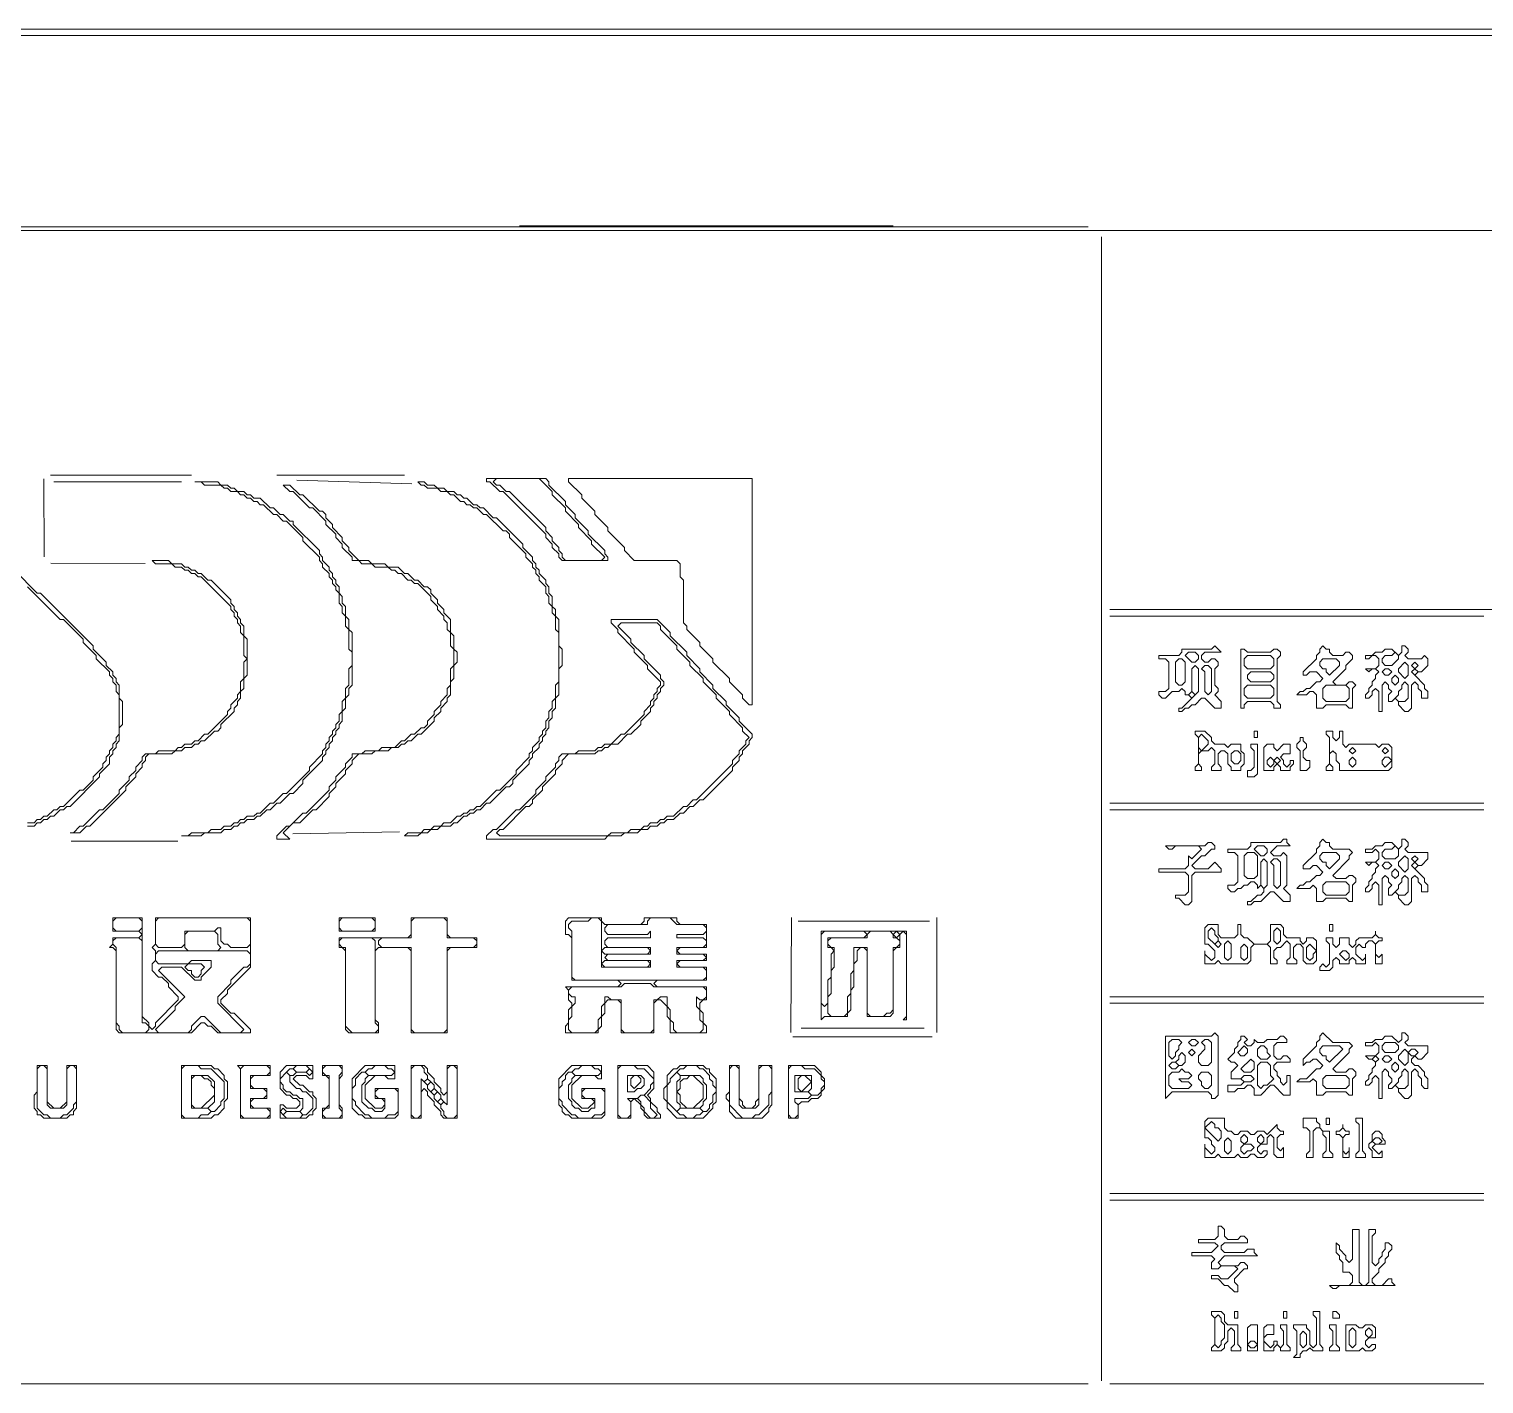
# Model space of a CAD drawing. Extents: x 58 to 1299, y 68 to 1824.
# Drawn here: x 351.5 to 795.1, y 1411 to 1824 of the extents above; entities that cross this region are included whole.
import ezdxf

# ---------------------------------------------------------------- set-up
doc = ezdxf.new("R2010")
doc.units = 0
doc.layers.add('TEXT_FALLBACK_OUTLINE', color=2, linetype='Continuous', lineweight=0)
doc.layers.add('TRACE_STRAIGHT', color=5, linetype='Continuous', lineweight=0)

msp = doc.modelspace()

# ---------------------------------------------------------------- linework, layer by layer
at = {"layer": 'TEXT_FALLBACK_OUTLINE', "color": 2}
for points in [[(402, 1686), (404, 1686), (405, 1685), (410, 1685), (411, 1684), (412, 1684), (413, 1683), (415, 1683), (416, 1682), (417, 1682), (418, 1681), (419, 1681), (420, 1680), (421, 1680), (422, 1679), (423, 1679), (426, 1676), (427, 1676), (429, 1674), (430, 1674), (435, 1669), (435, 1668), (440, 1663), (440, 1662), (441, 1661), (441, 1660), (443, 1658), (443, 1657), (444, 1656), (444, 1655), (445, 1654), (445, 1653), (446, 1652), (446, 1649), (447, 1648), (447, 1646), (448, 1645), (448, 1642), (449, 1641), (449, 1635), (450, 1634), (450, 1630), (449, 1629), (449, 1624), (448, 1623), (448, 1620), (447, 1619), (447, 1616), (446, 1615), (446, 1613), (445, 1612), (445, 1611), (444, 1610), (444, 1609), (443, 1608), (443, 1607), (442, 1606), (442, 1605), (441, 1604), (441, 1603), (437, 1599), (437, 1598), (430, 1591), (429, 1591)], [(448, 1648), (447, 1649), (447, 1651), (446, 1652), (446, 1654), (445, 1655), (445, 1656), (444, 1657), (444, 1658), (443, 1659), (443, 1660), (441, 1662), (441, 1663), (440, 1664), (440, 1665), (432, 1673), (432, 1674), (431, 1674), (429, 1676), (428, 1676), (426, 1678), (425, 1678), (422, 1681), (420, 1681), (419, 1682), (418, 1682), (417, 1683), (415, 1683), (414, 1684), (413, 1684), (412, 1685), (410, 1685), (409, 1686), (402, 1686)], [(470, 1686), (471, 1685), (472, 1685), (473, 1684), (476, 1684), (477, 1683), (479, 1683), (480, 1682), (481, 1682), (483, 1680), (484, 1680), (485, 1679), (486, 1679), (487, 1678), (488, 1678), (490, 1676), (491, 1676), (496, 1671), (497, 1671), (498, 1670), (498, 1669), (503, 1664), (503, 1663), (505, 1661), (505, 1660), (506, 1659), (506, 1658), (507, 1657), (507, 1656), (509, 1654), (509, 1652), (510, 1651), (510, 1649), (511, 1648), (511, 1646), (512, 1645), (512, 1641), (513, 1640), (513, 1625), (512, 1624), (512, 1620), (511, 1619), (511, 1617), (510, 1616), (510, 1614), (509, 1613), (509, 1611), (508, 1610), (508, 1609), (507, 1608), (507, 1607), (505, 1605), (505, 1604), (504, 1603), (504, 1602), (500, 1598), (500, 1597), (495, 1592), (494, 1592), (489, 1587), (488, 1587), (487, 1586), (486, 1586), (485, 1585)], [(509, 1656), (507, 1658), (507, 1659), (506, 1660), (506, 1661), (505, 1662), (505, 1663), (502, 1666), (502, 1667), (494, 1675), (493, 1675), (490, 1678), (489, 1678), (488, 1679), (487, 1679), (485, 1681), (484, 1681), (483, 1682), (482, 1682), (481, 1683), (479, 1683), (478, 1684), (476, 1684), (475, 1685), (473, 1685), (472, 1686), (470, 1686)], [(429, 1685), (431, 1683), (432, 1683), (437, 1678), (438, 1678), (442, 1674), (442, 1673), (445, 1670), (445, 1669), (447, 1667), (447, 1666), (450, 1663), (450, 1662), (452, 1662), (453, 1661), (456, 1661), (457, 1660), (461, 1660), (462, 1659), (463, 1659), (464, 1658), (465, 1658), (467, 1656), (468, 1656), (469, 1655), (470, 1655), (474, 1651), (474, 1650), (476, 1648), (476, 1647), (478, 1645), (478, 1644), (479, 1643), (479, 1641), (480, 1640), (480, 1636), (481, 1635), (481, 1630), (480, 1629), (480, 1624), (479, 1623), (479, 1621), (477, 1619), (477, 1618), (475, 1616), (475, 1615), (473, 1613), (473, 1612), (472, 1611), (471, 1611), (469, 1609), (468, 1609), (466, 1607), (465, 1607), (463, 1605), (459, 1605), (458, 1604), (454, 1604), (453, 1603), (450, 1603), (450, 1602), (448, 1600), (448, 1599), (445, 1596)], [(466, 1658), (464, 1660), (461, 1660), (460, 1661), (456, 1661), (455, 1662), (452, 1662), (449, 1665), (449, 1666), (447, 1668), (447, 1669), (444, 1672), (444, 1673), (442, 1675), (442, 1676), (441, 1677), (440, 1677), (435, 1682), (434, 1682), (431, 1685), (429, 1685)], [(356, 1583), (357, 1583), (358, 1584), (359, 1584), (361, 1586), (362, 1586), (363, 1587), (364, 1587), (373, 1596), (373, 1597), (376, 1600), (376, 1602), (377, 1603), (377, 1604), (378, 1605), (378, 1606), (379, 1607), (379, 1611), (380, 1612), (380, 1619), (379, 1620), (379, 1624), (378, 1625), (378, 1626), (377, 1627), (377, 1628), (375, 1630), (375, 1631), (371, 1635), (371, 1636), (355, 1652), (354, 1652), (347, 1659)], [(389, 1662), (390, 1661), (395, 1661), (396, 1660), (398, 1660), (399, 1659), (400, 1659), (401, 1658), (402, 1658), (403, 1657), (404, 1657), (413, 1648), (413, 1647), (414, 1646), (414, 1645), (415, 1644), (415, 1643), (416, 1642), (416, 1640), (417, 1639), (417, 1633), (418, 1632), (417, 1631), (417, 1626), (416, 1625), (416, 1622), (415, 1621), (415, 1620), (413, 1618), (413, 1617), (412, 1616), (412, 1615), (406, 1609), (405, 1609), (403, 1607), (402, 1607), (401, 1606), (399, 1606), (398, 1605), (397, 1605), (396, 1604), (391, 1604), (390, 1603), (387, 1603), (386, 1602), (386, 1601), (384, 1599), (384, 1598), (382, 1596), (382, 1595), (379, 1592), (379, 1591), (374, 1586), (373, 1586), (368, 1581), (367, 1581), (365, 1579), (364, 1579), (367, 1579), (369, 1581), (370, 1581), (381, 1592), (381, 1593), (384, 1596)], [(384, 1596), (384, 1597), (386, 1599), (386, 1600), (387, 1601), (387, 1602), (388, 1603), (395, 1603), (396, 1604), (398, 1604), (399, 1605), (401, 1605), (402, 1606), (403, 1606), (404, 1607), (405, 1607), (408, 1610), (409, 1610), (410, 1611), (410, 1612), (414, 1616), (414, 1617), (415, 1618), (415, 1619), (416, 1620), (416, 1622), (417, 1623), (417, 1626), (418, 1627), (418, 1638), (417, 1639), (417, 1642), (416, 1643), (416, 1644), (415, 1645), (415, 1646), (414, 1647), (414, 1648), (413, 1649), (413, 1650), (407, 1656), (406, 1656), (404, 1658), (403, 1658), (402, 1659), (401, 1659), (400, 1660), (399, 1660), (398, 1661), (395, 1661), (394, 1662), (389, 1662)], [(445, 1596), (445, 1595), (443, 1593), (443, 1592), (436, 1585), (435, 1585), (431, 1581), (430, 1581), (427, 1578), (427, 1577), (431, 1577), (429, 1579), (432, 1582), (434, 1582), (438, 1586), (439, 1586), (443, 1590), (443, 1591), (445, 1593), (445, 1594), (448, 1597), (448, 1598), (450, 1600), (450, 1601), (452, 1603), (456, 1603), (457, 1604), (461, 1604), (462, 1605), (464, 1605), (465, 1606), (466, 1606), (467, 1607), (468, 1607), (470, 1609), (471, 1609), (475, 1613), (475, 1614), (477, 1616), (477, 1617), (479, 1619), (479, 1620), (480, 1621), (480, 1625), (481, 1626), (481, 1630), (482, 1631), (482, 1634), (481, 1635), (481, 1639), (480, 1640), (480, 1644), (478, 1646), (478, 1647), (476, 1649), (476, 1650), (474, 1652), (474, 1653), (473, 1654), (472, 1654), (470, 1656), (469, 1656), (467, 1658), (466, 1658)], [(485, 1585), (484, 1585), (483, 1584), (482, 1584), (480, 1582), (478, 1582), (477, 1581), (475, 1581), (474, 1580), (472, 1580), (471, 1579), (467, 1579), (466, 1578), (470, 1578), (471, 1579), (473, 1579), (474, 1580), (476, 1580), (477, 1581), (480, 1581), (481, 1582), (482, 1582), (484, 1584), (485, 1584), (486, 1585), (487, 1585), (488, 1586), (489, 1586), (491, 1588), (492, 1588), (497, 1593), (498, 1593), (499, 1594), (499, 1595), (504, 1600), (504, 1601), (505, 1602), (505, 1603), (507, 1605), (507, 1606), (508, 1607), (508, 1608), (509, 1609), (509, 1610), (510, 1611), (510, 1613), (511, 1614), (511, 1616), (512, 1617), (512, 1620), (513, 1621), (513, 1629), (514, 1630), (514, 1635), (513, 1636), (513, 1644), (512, 1645), (512, 1647), (511, 1648), (511, 1651), (510, 1652), (510, 1654), (509, 1655), (509, 1656)], [(351, 1654), (361, 1644), (362, 1644), (368, 1638), (368, 1637), (372, 1633), (372, 1632), (376, 1628), (376, 1627), (377, 1626), (377, 1625), (378, 1624), (378, 1622), (379, 1621), (379, 1609), (378, 1608), (378, 1607), (377, 1606), (377, 1605), (376, 1604), (376, 1603), (375, 1602), (375, 1601), (374, 1600), (374, 1599), (371, 1596), (371, 1595), (368, 1592), (367, 1592), (362, 1587), (361, 1587), (360, 1586), (359, 1586), (357, 1584), (356, 1584), (355, 1583), (354, 1583), (353, 1582), (351, 1582)], [(429, 1591), (426, 1588), (425, 1588), (422, 1585), (421, 1585), (420, 1584), (418, 1584), (417, 1583), (416, 1583), (415, 1582), (414, 1582), (413, 1581), (411, 1581), (410, 1580), (407, 1580), (406, 1579), (401, 1579), (400, 1578), (398, 1578), (404, 1578), (405, 1579), (410, 1579), (411, 1580), (413, 1580), (414, 1581), (415, 1581), (416, 1582), (417, 1582), (418, 1583), (420, 1583), (421, 1584), (422, 1584), (424, 1586), (425, 1586), (427, 1588), (428, 1588), (431, 1591), (432, 1591), (435, 1594), (435, 1595), (441, 1601), (441, 1602), (442, 1603), (442, 1604), (443, 1605), (443, 1606), (444, 1607), (444, 1608), (445, 1609), (445, 1610), (446, 1611), (446, 1612), (447, 1613), (447, 1616), (448, 1617), (448, 1620), (449, 1621), (449, 1623), (450, 1624), (450, 1640), (449, 1641), (449, 1644), (448, 1645), (448, 1648)], [(529, 1644), (529, 1643), (531, 1641), (531, 1640), (536, 1635), (536, 1634), (540, 1630), (540, 1629), (544, 1625), (544, 1624), (543, 1623), (543, 1622), (542, 1621), (542, 1620), (541, 1619), (541, 1618), (539, 1616), (539, 1615), (533, 1609), (532, 1609), (529, 1606), (527, 1606), (526, 1605), (525, 1605), (524, 1604), (519, 1604), (518, 1603), (514, 1603), (513, 1602), (513, 1601), (512, 1600), (512, 1599), (509, 1596), (509, 1595), (506, 1592), (506, 1591), (501, 1586), (500, 1586), (494, 1580), (493, 1580), (491, 1578), (491, 1577), (527, 1577), (528, 1578), (532, 1578), (533, 1579), (537, 1579), (538, 1580), (540, 1580), (541, 1581), (543, 1581), (544, 1582), (545, 1582), (546, 1583), (548, 1583), (550, 1585), (551, 1585), (553, 1587), (554, 1587), (556, 1589), (557, 1589), (566, 1598), (566, 1599), (568, 1601)], [(531, 1642), (532, 1643), (543, 1643), (544, 1642), (544, 1641), (549, 1636), (549, 1635), (553, 1631), (553, 1630), (557, 1626), (557, 1625), (561, 1621), (561, 1620), (565, 1616), (565, 1615), (569, 1611), (569, 1610), (571, 1608), (570, 1607), (570, 1606), (568, 1604), (568, 1603), (566, 1601), (566, 1600), (555, 1589), (554, 1589), (552, 1587), (551, 1587), (548, 1584), (546, 1584), (545, 1583), (544, 1583), (543, 1582), (541, 1582), (540, 1581), (539, 1581), (538, 1580), (535, 1580), (534, 1579), (529, 1579), (528, 1578), (495, 1578), (494, 1579), (495, 1580), (496, 1580), (503, 1587), (504, 1587), (505, 1588), (505, 1589), (508, 1592), (508, 1593), (512, 1597), (512, 1598), (514, 1600), (514, 1601), (516, 1603), (524, 1603), (525, 1604), (526, 1604), (527, 1605), (528, 1605), (529, 1606), (531, 1606), (534, 1609)], [(568, 1601), (568, 1602), (569, 1603), (569, 1604), (571, 1606), (571, 1607), (572, 1608), (572, 1609), (568, 1613), (568, 1614), (564, 1618), (564, 1619), (560, 1623), (560, 1624), (556, 1628), (556, 1629), (552, 1633), (552, 1634), (547, 1639), (547, 1640), (543, 1644), (529, 1644)], [(534, 1609), (535, 1609), (538, 1612), (538, 1613), (541, 1616), (541, 1617), (542, 1618), (542, 1619), (543, 1620), (543, 1621), (544, 1622), (544, 1623), (545, 1624), (545, 1625), (544, 1626), (544, 1627), (539, 1632), (539, 1633), (535, 1637), (535, 1638), (531, 1642)], [(770, 1636), (770, 1634), (769, 1633), (767, 1635), (765, 1635), (764, 1634), (762, 1634), (761, 1633), (759, 1633), (759, 1632), (760, 1632), (761, 1633), (762, 1633), (763, 1632), (763, 1630), (762, 1629), (759, 1629), (760, 1628), (761, 1629), (762, 1629), (763, 1628), (762, 1627), (762, 1626), (761, 1625), (761, 1624), (760, 1623), (760, 1622), (759, 1621), (759, 1620), (760, 1620), (761, 1621), (761, 1622), (762, 1623), (763, 1622), (763, 1616), (764, 1616), (764, 1624), (765, 1625), (766, 1624), (766, 1623), (767, 1622), (766, 1621), (766, 1619), (767, 1619), (768, 1620), (769, 1619), (769, 1618), (771, 1616), (772, 1616), (773, 1617), (773, 1624), (774, 1625), (775, 1624), (775, 1623), (776, 1622), (776, 1620), (778, 1620), (778, 1622), (777, 1623), (777, 1624), (774, 1627), (775, 1628), (776, 1628), (778, 1630)], [(778, 1630), (778, 1632), (777, 1633), (776, 1632), (772, 1632), (771, 1633), (772, 1634), (772, 1635), (771, 1636), (770, 1636)], [(351, 1581), (353, 1581), (354, 1582), (355, 1582), (356, 1583)], [(770, 1577), (770, 1575), (769, 1574), (767, 1576), (765, 1576), (764, 1575), (762, 1575), (761, 1574), (759, 1574), (759, 1573), (761, 1573), (762, 1574), (763, 1573), (763, 1571), (762, 1570), (759, 1570), (760, 1569), (761, 1570), (762, 1570), (763, 1569), (762, 1568), (762, 1567), (761, 1566), (761, 1565), (760, 1564), (760, 1563), (759, 1562), (759, 1561), (760, 1561), (761, 1562), (761, 1563), (762, 1564), (763, 1563), (763, 1557), (764, 1557), (764, 1565), (765, 1566), (766, 1565), (766, 1564), (767, 1563), (766, 1562), (766, 1560), (767, 1560), (768, 1561), (769, 1560), (769, 1559), (771, 1557), (772, 1557), (773, 1558), (773, 1565), (774, 1566), (775, 1565), (775, 1564), (776, 1563), (776, 1561), (778, 1561), (778, 1563), (777, 1564), (777, 1565), (774, 1568), (775, 1569), (776, 1569), (778, 1571), (778, 1573)], [(778, 1573), (772, 1573), (771, 1574), (772, 1575), (772, 1576), (771, 1577), (770, 1577)], [(516, 1553), (515, 1552), (515, 1548), (516, 1548), (517, 1547), (517, 1534), (531, 1534), (532, 1533), (531, 1532), (515, 1532), (516, 1531), (516, 1528), (517, 1527), (517, 1526), (516, 1525), (516, 1521), (515, 1520), (515, 1518), (525, 1518), (525, 1519), (526, 1520), (526, 1523), (527, 1524), (527, 1527), (528, 1528), (531, 1528), (532, 1527), (532, 1518), (542, 1518), (542, 1527), (543, 1528), (544, 1528), (546, 1526), (546, 1523), (547, 1522), (547, 1518), (558, 1518), (558, 1520), (557, 1521), (557, 1524), (556, 1525), (556, 1527), (557, 1528), (558, 1528), (558, 1532), (543, 1532), (542, 1533), (543, 1534), (558, 1534), (558, 1538), (550, 1538), (549, 1539), (550, 1540), (558, 1540), (558, 1542), (550, 1542), (549, 1543), (550, 1544), (558, 1544), (558, 1551), (550, 1551), (549, 1552), (549, 1553), (539, 1553)], [(539, 1553), (539, 1552), (538, 1551), (527, 1551), (526, 1552), (526, 1553), (516, 1553)], [(711, 1551), (710, 1550), (710, 1545), (711, 1545), (713, 1543), (713, 1541), (712, 1540), (710, 1542), (710, 1543), (710, 1539), (713, 1539), (714, 1540), (715, 1539), (723, 1539), (724, 1540), (724, 1544), (725, 1545), (729, 1545), (730, 1544), (730, 1539), (732, 1539), (732, 1540), (731, 1541), (731, 1543), (732, 1544), (733, 1544), (735, 1546), (736, 1545), (736, 1541), (735, 1540), (735, 1539), (738, 1539), (738, 1540), (737, 1541), (737, 1544), (738, 1545), (739, 1545), (740, 1544), (740, 1540), (741, 1539), (743, 1539), (744, 1540), (744, 1546), (743, 1547), (741, 1547), (741, 1546), (740, 1545), (739, 1546), (739, 1547), (735, 1547), (734, 1548), (734, 1550), (733, 1551), (730, 1551), (730, 1546), (729, 1545), (725, 1545), (723, 1547), (722, 1547), (721, 1548), (721, 1551), (720, 1551), (720, 1548), (719, 1547)], [(719, 1547), (715, 1547), (714, 1548), (714, 1551), (711, 1551)], [(770, 1518), (770, 1516), (769, 1515), (767, 1517), (765, 1517), (764, 1516), (762, 1516), (761, 1515), (759, 1515), (759, 1514), (761, 1514), (762, 1515), (763, 1514), (763, 1512), (762, 1511), (759, 1511), (760, 1510), (761, 1510), (762, 1509), (762, 1508), (761, 1507), (761, 1506), (760, 1505), (760, 1504), (759, 1503), (759, 1502), (760, 1502), (761, 1503), (761, 1504), (762, 1505), (763, 1504), (763, 1498), (764, 1498), (764, 1506), (765, 1507), (766, 1506), (766, 1505), (767, 1504), (767, 1503), (766, 1502), (766, 1501), (767, 1501), (768, 1502), (769, 1501), (769, 1500), (771, 1498), (772, 1498), (773, 1499), (773, 1506), (774, 1507), (775, 1506), (775, 1505), (776, 1504), (776, 1502), (777, 1501), (778, 1501), (778, 1504), (777, 1505), (777, 1506), (775, 1508), (774, 1508), (773, 1509), (773, 1510), (774, 1511)], [(774, 1511), (775, 1510), (776, 1510), (778, 1512), (778, 1514), (772, 1514), (771, 1515), (772, 1516), (772, 1517), (771, 1518), (770, 1518)]]:
    msp.add_lwpolyline(points, dxfattribs=at)
for points in [[(491, 1687), (491, 1686), (492, 1686), (495, 1683), (496, 1683), (509, 1670), (509, 1669), (511, 1667), (511, 1666), (513, 1664), (513, 1663), (514, 1662), (528, 1662), (528, 1663), (527, 1664), (527, 1665), (522, 1670), (522, 1671), (518, 1675), (518, 1676), (515, 1679), (515, 1680), (510, 1685), (510, 1686), (509, 1687)], [(493, 1686), (494, 1687), (507, 1687), (511, 1683), (511, 1682), (515, 1678), (515, 1677), (519, 1673), (519, 1672), (523, 1668), (523, 1667), (527, 1663), (526, 1662), (515, 1662), (514, 1663), (514, 1664), (513, 1665), (513, 1666), (511, 1668), (511, 1669), (509, 1671), (509, 1672), (498, 1683), (497, 1683), (495, 1685), (494, 1685)], [(516, 1687), (516, 1686), (520, 1682), (520, 1681), (524, 1677), (524, 1676), (528, 1672), (528, 1671), (533, 1666), (533, 1665), (536, 1662), (549, 1662), (550, 1661), (550, 1657), (551, 1656), (551, 1643), (552, 1642), (552, 1641), (556, 1637), (556, 1636), (560, 1632), (560, 1631), (565, 1626), (565, 1625), (569, 1621), (569, 1620), (571, 1618), (572, 1618), (572, 1687)], [(713, 1636), (712, 1635), (703, 1635), (703, 1634), (702, 1633), (696, 1633), (696, 1632), (698, 1632), (699, 1631), (699, 1623), (698, 1622), (696, 1622), (696, 1621), (697, 1620), (698, 1620), (700, 1622), (702, 1622), (703, 1623), (704, 1622), (704, 1621), (705, 1621), (706, 1620), (703, 1617), (702, 1617), (702, 1616), (703, 1616), (704, 1617), (705, 1617), (706, 1618), (707, 1618), (709, 1620), (710, 1620), (713, 1617), (715, 1617), (715, 1619), (713, 1621), (714, 1622), (714, 1623), (713, 1624), (713, 1629), (714, 1630), (714, 1631), (713, 1632), (712, 1632), (711, 1631), (710, 1631), (709, 1632), (709, 1633), (710, 1634), (715, 1634)], [(704, 1633), (705, 1634), (707, 1634), (708, 1633), (708, 1632), (707, 1631), (706, 1631)], [(721, 1635), (721, 1617), (722, 1617), (722, 1618), (723, 1619), (730, 1619), (731, 1618), (731, 1617), (733, 1617), (733, 1618), (732, 1619), (732, 1632), (733, 1633), (733, 1634), (732, 1635), (731, 1635), (730, 1634), (723, 1634), (722, 1635)], [(722, 1632), (723, 1633), (730, 1633), (731, 1632), (731, 1630), (730, 1629), (723, 1629), (722, 1630)], [(746, 1636), (745, 1635), (745, 1634), (744, 1633), (744, 1632), (740, 1628), (740, 1627), (741, 1627), (742, 1628), (744, 1628), (746, 1626), (745, 1625), (744, 1625), (742, 1623), (741, 1623), (740, 1622), (739, 1622), (738, 1621), (741, 1621), (742, 1622), (743, 1622), (744, 1621), (744, 1617), (746, 1617), (747, 1618), (753, 1618), (754, 1617), (755, 1617), (755, 1623), (756, 1624), (755, 1625), (754, 1625), (753, 1624), (750, 1624), (749, 1625), (753, 1629), (753, 1630), (755, 1632), (755, 1633), (754, 1634), (753, 1634), (752, 1633), (749, 1633), (748, 1634), (748, 1635), (747, 1635)], [(767, 1633), (768, 1634), (769, 1633), (769, 1632), (767, 1630), (765, 1630), (764, 1631), (764, 1632), (765, 1633)], [(701, 1631), (702, 1632), (703, 1632), (704, 1631), (704, 1625), (703, 1624), (702, 1624), (701, 1625)], [(706, 1629), (707, 1630), (708, 1629), (708, 1622), (707, 1621), (706, 1622)], [(709, 1629), (710, 1630), (711, 1630), (712, 1629), (712, 1622), (711, 1621), (710, 1622), (710, 1628)], [(723, 1627), (724, 1628), (730, 1628), (731, 1627), (731, 1626), (730, 1625), (724, 1625), (723, 1626)], [(745, 1631), (746, 1632), (750, 1632), (751, 1631), (751, 1630), (748, 1627), (747, 1628), (747, 1629), (746, 1629), (745, 1630)], [(764, 1628), (765, 1629), (766, 1629), (767, 1628), (766, 1627), (765, 1627)], [(771, 1631), (772, 1630), (772, 1627), (771, 1626), (769, 1628), (769, 1629)], [(773, 1630), (774, 1631), (775, 1630), (774, 1629)], [(773, 1628), (774, 1629), (775, 1628), (774, 1627)], [(722, 1623), (723, 1624), (730, 1624), (731, 1623), (731, 1621), (730, 1620), (723, 1620), (722, 1621)], [(746, 1623), (747, 1624), (753, 1624), (754, 1623), (754, 1620), (753, 1619), (747, 1619), (746, 1620)], [(767, 1626), (768, 1627), (769, 1626), (769, 1625), (768, 1624), (767, 1625)], [(770, 1624), (771, 1625), (772, 1624), (772, 1620), (771, 1619), (769, 1619), (768, 1620), (769, 1621), (769, 1622), (770, 1623)], [(705, 1621), (706, 1622), (707, 1621), (706, 1620)], [(707, 1610), (707, 1609), (708, 1608), (708, 1600), (707, 1599), (707, 1598), (709, 1598), (709, 1599), (708, 1600), (708, 1603), (709, 1604), (711, 1604), (712, 1605), (713, 1604), (713, 1600), (712, 1599), (712, 1598), (715, 1598), (715, 1599), (714, 1600), (714, 1603), (715, 1604), (716, 1604), (717, 1603), (717, 1600), (718, 1599), (718, 1598), (721, 1598), (721, 1599), (722, 1600), (722, 1603), (721, 1604), (721, 1606), (718, 1606), (717, 1605), (716, 1606), (713, 1606), (712, 1607), (712, 1608), (710, 1610)], [(708, 1608), (709, 1609), (711, 1607), (711, 1606), (709, 1604), (708, 1605)], [(724, 1606), (724, 1605), (725, 1604), (725, 1599), (724, 1598), (723, 1598), (723, 1596), (725, 1596), (726, 1597), (726, 1606)], [(725, 1610), (725, 1608), (726, 1608), (726, 1610)], [(729, 1606), (728, 1605), (728, 1598), (731, 1598), (731, 1599), (732, 1600), (733, 1599), (733, 1598), (736, 1598), (736, 1599), (737, 1600), (737, 1601), (736, 1601), (736, 1600), (735, 1599), (734, 1600), (734, 1601), (733, 1602), (734, 1603), (736, 1603), (736, 1606), (734, 1606), (732, 1604), (731, 1605), (731, 1606)], [(739, 1608), (739, 1607), (738, 1606), (738, 1605), (739, 1604), (739, 1598), (741, 1598), (742, 1599), (742, 1601), (741, 1601), (740, 1602), (740, 1604), (741, 1605), (741, 1606), (740, 1607), (740, 1608)], [(747, 1610), (747, 1609), (748, 1608), (748, 1600), (747, 1599), (747, 1598), (749, 1598), (749, 1599), (748, 1600), (748, 1603), (749, 1604), (750, 1603), (750, 1601), (751, 1600), (751, 1598), (766, 1598), (767, 1599), (767, 1605), (766, 1606), (764, 1606), (763, 1605), (762, 1606), (754, 1606), (753, 1605), (752, 1606), (752, 1610), (751, 1610), (751, 1608), (750, 1607), (749, 1608), (749, 1610)], [(718, 1603), (719, 1604), (720, 1604), (721, 1603), (721, 1601), (720, 1600), (719, 1600), (718, 1601)], [(729, 1601), (730, 1602), (731, 1601), (731, 1600), (730, 1599), (729, 1600)], [(731, 1601), (732, 1602), (733, 1601), (732, 1600)], [(754, 1604), (755, 1605), (756, 1604), (755, 1603)], [(754, 1601), (755, 1602), (756, 1601), (756, 1600), (755, 1599), (754, 1600)], [(764, 1604), (765, 1605), (766, 1604), (765, 1603)], [(764, 1601), (765, 1602), (766, 1602), (767, 1601), (765, 1599), (764, 1600)], [(711, 1576), (710, 1575), (698, 1575), (699, 1574), (700, 1574), (701, 1575), (708, 1575), (709, 1574), (706, 1571), (705, 1572), (705, 1569), (704, 1568), (696, 1568), (696, 1567), (704, 1567), (705, 1566), (705, 1561), (704, 1560), (701, 1560), (701, 1559), (702, 1559), (704, 1557), (705, 1557), (706, 1558), (706, 1566), (707, 1567), (715, 1567), (715, 1568), (713, 1570), (711, 1568), (707, 1568), (706, 1569), (709, 1572), (710, 1572), (712, 1574), (713, 1574), (713, 1575), (712, 1576)], [(734, 1577), (733, 1576), (724, 1576), (724, 1575), (723, 1574), (717, 1574), (717, 1573), (719, 1573), (720, 1572), (720, 1564), (719, 1563), (717, 1563), (717, 1562), (718, 1561), (719, 1561), (720, 1562), (721, 1562), (722, 1563), (723, 1563), (724, 1564), (725, 1564), (726, 1563), (726, 1562), (727, 1563), (728, 1562), (728, 1561), (727, 1560), (726, 1560), (724, 1558), (723, 1558), (723, 1557), (724, 1557), (725, 1558), (727, 1558), (730, 1561), (731, 1561), (734, 1558), (736, 1558), (736, 1560), (734, 1562), (735, 1563), (735, 1572), (734, 1573), (733, 1572), (731, 1572), (730, 1573), (732, 1575), (736, 1575), (735, 1576), (735, 1577)], [(725, 1574), (726, 1575), (728, 1575), (729, 1574), (729, 1573), (728, 1572), (727, 1572)], [(746, 1577), (745, 1576), (745, 1575), (744, 1574), (744, 1573), (740, 1569), (740, 1568), (742, 1568), (743, 1569), (744, 1569), (746, 1567), (745, 1566), (744, 1566), (742, 1564), (741, 1564), (740, 1563), (739, 1563), (738, 1562), (742, 1562), (743, 1563), (744, 1562), (744, 1558), (746, 1558), (747, 1559), (753, 1559), (754, 1558), (755, 1558), (755, 1563), (756, 1564), (756, 1565), (755, 1566), (754, 1566), (753, 1565), (750, 1565), (749, 1566), (754, 1571), (754, 1572), (755, 1573), (754, 1574), (749, 1574), (748, 1575), (748, 1576), (747, 1576)], [(767, 1574), (768, 1575), (769, 1574), (769, 1572), (768, 1571), (765, 1571), (764, 1572), (764, 1573), (765, 1574)], [(722, 1572), (723, 1573), (725, 1573), (726, 1572), (726, 1566), (725, 1565), (723, 1565), (722, 1566)], [(727, 1570), (728, 1571), (729, 1570), (729, 1563), (728, 1562), (727, 1563)], [(730, 1570), (731, 1571), (732, 1571), (733, 1570), (733, 1563), (732, 1562), (731, 1563), (731, 1569)], [(745, 1572), (746, 1573), (750, 1573), (751, 1572), (751, 1571), (748, 1568), (747, 1569), (747, 1570), (746, 1570), (745, 1571)], [(771, 1572), (772, 1571), (772, 1568), (771, 1567), (769, 1569), (769, 1570)], [(773, 1571), (774, 1572), (775, 1571), (774, 1570)], [(764, 1569), (765, 1570), (766, 1570), (767, 1569), (766, 1568), (765, 1568)], [(767, 1567), (768, 1568), (769, 1567), (769, 1566), (768, 1565), (767, 1566)], [(770, 1565), (771, 1566), (772, 1565), (772, 1561), (771, 1560), (769, 1560), (768, 1561), (769, 1562), (769, 1563), (770, 1564)], [(773, 1569), (774, 1570), (775, 1569), (774, 1568)], [(746, 1563), (747, 1564), (753, 1564), (754, 1563), (754, 1561), (753, 1560), (747, 1560), (746, 1561)], [(377, 1553), (377, 1549), (385, 1549), (386, 1548), (385, 1547), (377, 1547), (377, 1545), (376, 1544), (377, 1544), (378, 1543), (378, 1519), (379, 1518), (401, 1518), (404, 1521), (405, 1521), (406, 1520), (407, 1520), (409, 1518), (419, 1518), (419, 1519), (414, 1524), (413, 1524), (410, 1527), (410, 1528), (412, 1530), (412, 1531), (419, 1538), (419, 1553), (390, 1553), (390, 1545), (389, 1544), (390, 1543), (390, 1540), (389, 1539), (389, 1537), (391, 1535), (392, 1535), (394, 1533), (394, 1532), (397, 1529), (397, 1528), (390, 1521), (390, 1520), (389, 1519), (388, 1520), (388, 1521), (386, 1523), (386, 1553)], [(377, 1552), (378, 1553), (385, 1553), (386, 1552), (386, 1550), (385, 1549), (378, 1549), (377, 1550)], [(390, 1552), (391, 1553), (418, 1553), (419, 1552), (419, 1545), (418, 1544), (413, 1544), (412, 1545), (411, 1545), (410, 1546), (410, 1550), (409, 1550), (408, 1549), (399, 1549), (399, 1545), (398, 1544), (391, 1544), (390, 1545)], [(468, 1553), (468, 1548), (467, 1547), (446, 1547), (446, 1544), (447, 1544), (448, 1543), (448, 1519), (449, 1518), (458, 1518), (458, 1521), (457, 1522), (457, 1543), (458, 1544), (467, 1544), (468, 1543), (468, 1518), (479, 1518), (479, 1543), (480, 1544), (488, 1544), (488, 1547), (480, 1547), (479, 1548), (479, 1553)], [(446, 1553), (446, 1549), (457, 1549), (457, 1553)], [(446, 1552), (447, 1553), (456, 1553), (457, 1552), (457, 1550), (456, 1549), (447, 1549), (446, 1550)], [(468, 1552), (469, 1553), (478, 1553), (479, 1552), (479, 1547), (487, 1547), (488, 1546), (488, 1545), (487, 1544), (479, 1544), (479, 1519), (478, 1518), (469, 1518), (468, 1519), (468, 1544), (459, 1544), (458, 1545), (458, 1546), (459, 1547), (468, 1547)], [(522, 1552), (523, 1553), (525, 1553), (526, 1552), (526, 1538), (541, 1538), (541, 1540), (528, 1540), (527, 1541), (528, 1542), (541, 1542), (541, 1544), (528, 1544), (527, 1545), (527, 1546), (528, 1547), (541, 1547), (541, 1549), (540, 1548), (528, 1548), (527, 1549), (527, 1550), (528, 1551), (540, 1551), (540, 1552), (541, 1553), (547, 1553), (549, 1551), (557, 1551), (558, 1550), (558, 1549), (557, 1548), (549, 1548), (549, 1547), (557, 1547), (558, 1546), (558, 1545), (557, 1544), (549, 1544), (549, 1542), (557, 1542), (558, 1541), (557, 1540), (549, 1540), (549, 1538), (557, 1538), (558, 1537), (558, 1535), (557, 1534), (518, 1534), (517, 1535), (517, 1549), (516, 1550), (516, 1551), (517, 1552)], [(399, 1548), (400, 1549), (408, 1549), (409, 1548), (409, 1545), (410, 1544), (409, 1543), (400, 1543), (399, 1544)], [(593, 1549), (593, 1522), (594, 1523), (601, 1523), (601, 1524), (602, 1525), (602, 1531), (603, 1532), (603, 1539), (604, 1540), (604, 1543), (605, 1544), (606, 1544), (607, 1543), (607, 1523), (614, 1523), (615, 1524), (615, 1543), (616, 1544), (617, 1544), (617, 1548), (618, 1549), (619, 1548), (619, 1523), (618, 1522), (619, 1522), (619, 1549)], [(593, 1548), (594, 1549), (606, 1549), (607, 1548), (606, 1547), (595, 1547), (595, 1544), (596, 1544), (597, 1543), (596, 1542), (596, 1535), (595, 1534), (595, 1527), (594, 1526), (593, 1527)], [(607, 1548), (608, 1549), (614, 1549), (615, 1548), (615, 1547), (616, 1547), (617, 1546), (617, 1545), (616, 1544), (615, 1544), (615, 1525), (614, 1524), (613, 1524), (612, 1523), (608, 1523), (607, 1524), (607, 1544), (603, 1544), (603, 1537), (602, 1536), (602, 1530), (601, 1529), (601, 1524), (600, 1523), (596, 1523), (595, 1524), (595, 1529), (596, 1530), (596, 1537), (597, 1538), (597, 1544), (596, 1544), (595, 1545), (595, 1546), (596, 1547), (607, 1547)], [(615, 1548), (616, 1549), (617, 1548), (616, 1547)], [(711, 1549), (712, 1550), (713, 1549), (713, 1548), (714, 1547), (714, 1546), (713, 1545), (711, 1547)], [(731, 1549), (732, 1550), (733, 1549), (733, 1546), (732, 1545), (731, 1546)], [(762, 1549), (762, 1548), (761, 1547), (757, 1547), (756, 1546), (756, 1545), (755, 1544), (754, 1545), (754, 1547), (751, 1547), (751, 1545), (750, 1544), (749, 1545), (749, 1547), (747, 1547), (747, 1546), (748, 1545), (748, 1539), (747, 1538), (746, 1539), (745, 1538), (745, 1537), (748, 1537), (749, 1538), (749, 1540), (750, 1541), (751, 1540), (751, 1539), (754, 1539), (754, 1540), (755, 1541), (756, 1540), (756, 1539), (759, 1539), (759, 1542), (759, 1541), (758, 1540), (756, 1542), (756, 1544), (757, 1545), (758, 1544), (759, 1544), (759, 1545), (760, 1546), (761, 1546), (762, 1545), (762, 1539), (764, 1539), (764, 1542), (763, 1541), (762, 1542), (762, 1545), (763, 1546), (764, 1546), (764, 1547), (763, 1547), (762, 1548)], [(748, 1551), (748, 1549), (749, 1549), (749, 1551)], [(377, 1546), (378, 1547), (385, 1547), (386, 1546), (386, 1521), (387, 1521), (388, 1520), (388, 1519), (387, 1518), (380, 1518), (379, 1519), (379, 1520), (378, 1521), (378, 1544), (377, 1545)], [(446, 1546), (447, 1547), (456, 1547), (457, 1546), (457, 1521), (458, 1520), (458, 1519), (457, 1518), (450, 1518), (448, 1520), (448, 1544), (447, 1544), (446, 1545)], [(526, 1543), (527, 1544), (540, 1544), (541, 1543), (540, 1542), (527, 1542)], [(713, 1545), (714, 1546), (715, 1545), (714, 1544)], [(716, 1545), (717, 1546), (718, 1545), (718, 1541), (717, 1540), (716, 1541)], [(721, 1544), (722, 1545), (723, 1544), (723, 1541), (722, 1540), (721, 1541)], [(741, 1544), (742, 1545), (744, 1543), (743, 1542), (743, 1541), (742, 1540), (741, 1541)], [(390, 1542), (391, 1543), (418, 1543), (419, 1542), (419, 1539), (418, 1538), (417, 1538), (413, 1534), (413, 1533), (409, 1529), (409, 1527), (417, 1519), (416, 1518), (410, 1518), (405, 1523), (404, 1523), (401, 1520), (401, 1519), (400, 1518), (391, 1518), (390, 1519), (396, 1525), (396, 1526), (399, 1529), (391, 1537), (392, 1538), (398, 1538), (402, 1534), (404, 1534), (404, 1535), (407, 1538), (407, 1540), (401, 1540), (400, 1539), (391, 1539), (390, 1540)], [(526, 1539), (527, 1540), (540, 1540), (541, 1539), (540, 1538), (527, 1538)], [(751, 1542), (752, 1543), (753, 1543), (754, 1542), (754, 1541), (753, 1540)], [(399, 1538), (400, 1539), (404, 1539), (405, 1538), (404, 1537), (404, 1536), (403, 1535), (402, 1535), (401, 1536), (401, 1537), (400, 1537)], [(532, 1532), (533, 1533), (541, 1533), (542, 1532), (557, 1532), (558, 1531), (558, 1529), (557, 1528), (556, 1528), (555, 1529), (555, 1526), (556, 1525), (556, 1522), (557, 1521), (557, 1519), (556, 1518), (549, 1518), (548, 1519), (548, 1521), (547, 1522), (547, 1525), (546, 1526), (546, 1529), (544, 1529), (543, 1528), (542, 1528), (542, 1519), (541, 1518), (533, 1518), (532, 1519), (532, 1528), (529, 1528), (528, 1529), (527, 1529), (527, 1527), (526, 1526), (526, 1523), (525, 1522), (525, 1519), (524, 1518), (517, 1518), (516, 1519), (516, 1522), (517, 1523), (517, 1526), (518, 1527), (518, 1529), (517, 1529), (516, 1530), (516, 1531), (517, 1532)], [(713, 1518), (712, 1517), (698, 1517), (698, 1498), (700, 1500), (711, 1500), (712, 1499), (712, 1498), (713, 1498), (714, 1499), (714, 1517)], [(721, 1517), (721, 1516), (720, 1515), (720, 1514), (719, 1513), (719, 1512), (717, 1510), (718, 1509), (719, 1509), (720, 1508), (718, 1506), (718, 1504), (721, 1504), (722, 1503), (721, 1502), (717, 1502), (717, 1500), (719, 1500), (720, 1501), (722, 1501), (723, 1502), (724, 1502), (725, 1501), (725, 1499), (727, 1499), (730, 1502), (731, 1502), (734, 1499), (736, 1499), (736, 1505), (735, 1505), (735, 1503), (734, 1502), (733, 1503), (733, 1504), (732, 1505), (732, 1506), (731, 1507), (731, 1508), (732, 1509), (736, 1509), (736, 1510), (735, 1511), (734, 1511), (733, 1510), (732, 1510), (731, 1511), (731, 1514), (732, 1515), (735, 1515), (735, 1516), (734, 1517), (733, 1517), (732, 1516), (729, 1516), (728, 1515), (726, 1515), (725, 1516), (725, 1515), (724, 1514), (723, 1514), (722, 1515), (723, 1516), (722, 1517)], [(746, 1518), (745, 1517), (745, 1516), (744, 1515), (744, 1514), (740, 1510), (740, 1508), (741, 1509), (742, 1509), (743, 1510), (744, 1510), (746, 1508), (745, 1507), (744, 1507), (741, 1504), (739, 1504), (738, 1503), (742, 1503), (743, 1504), (744, 1503), (744, 1499), (746, 1499), (747, 1500), (753, 1500), (754, 1499), (755, 1499), (755, 1504), (756, 1505), (756, 1506), (755, 1507), (754, 1507), (753, 1506), (750, 1506), (749, 1507), (754, 1512), (754, 1513), (755, 1514), (754, 1515), (749, 1515)], [(699, 1515), (700, 1516), (702, 1516), (703, 1515), (702, 1514), (702, 1513), (701, 1512), (701, 1511), (700, 1510), (699, 1511)], [(705, 1515), (706, 1516), (707, 1516), (708, 1515), (707, 1514), (706, 1514)], [(705, 1512), (706, 1513), (707, 1512), (706, 1511)], [(709, 1515), (710, 1516), (711, 1516), (712, 1515), (712, 1509), (711, 1508), (709, 1508), (708, 1509), (708, 1511), (710, 1513), (710, 1514)], [(722, 1514), (723, 1513), (723, 1512), (722, 1511), (721, 1511), (720, 1512)], [(726, 1513), (727, 1514), (728, 1514), (729, 1513), (729, 1512), (730, 1511), (729, 1510), (727, 1510), (726, 1511)], [(745, 1513), (746, 1514), (751, 1514), (752, 1513), (748, 1509), (747, 1510), (747, 1511), (746, 1511), (745, 1512)], [(764, 1514), (765, 1515), (768, 1515), (769, 1514), (769, 1513), (768, 1512), (765, 1512), (764, 1513)], [(771, 1513), (772, 1512), (772, 1509), (771, 1508), (769, 1510), (769, 1511)], [(772, 1512), (773, 1513), (774, 1513), (775, 1512), (774, 1511), (773, 1511)], [(699, 1508), (700, 1509), (701, 1509), (702, 1508), (701, 1507), (700, 1507)], [(702, 1511), (703, 1512), (704, 1511), (704, 1509), (703, 1508), (702, 1508), (701, 1509), (702, 1510)], [(724, 1510), (725, 1509), (725, 1507), (724, 1506), (722, 1506), (721, 1507)], [(726, 1508), (727, 1509), (729, 1509), (730, 1508), (730, 1505), (731, 1504), (729, 1502), (728, 1502), (727, 1501), (726, 1502)], [(761, 1510), (762, 1511), (763, 1510), (762, 1509)], [(764, 1510), (765, 1511), (766, 1511), (767, 1510), (766, 1509), (765, 1509)], [(767, 1508), (768, 1509), (769, 1508), (769, 1507), (768, 1506), (767, 1507)], [(354, 1508), (354, 1500), (353, 1499), (353, 1495), (354, 1494), (354, 1493), (355, 1493), (356, 1492), (363, 1492), (364, 1493), (365, 1493), (365, 1494), (366, 1495), (366, 1508), (363, 1508), (363, 1497), (361, 1495), (359, 1495), (357, 1497), (357, 1508)], [(354, 1507), (355, 1508), (356, 1508), (357, 1507), (357, 1496), (358, 1495), (362, 1495), (363, 1496), (363, 1507), (364, 1508), (365, 1508), (366, 1507), (366, 1497), (365, 1496), (365, 1495), (363, 1493), (362, 1493), (361, 1492), (358, 1492), (357, 1493), (356, 1493), (354, 1495)], [(398, 1508), (398, 1492), (407, 1492), (408, 1493), (409, 1493), (411, 1495), (411, 1497), (412, 1498), (412, 1503), (411, 1504), (411, 1505), (409, 1507), (408, 1507), (407, 1508)], [(398, 1507), (399, 1508), (403, 1508), (404, 1507), (407, 1507), (411, 1503), (411, 1498), (410, 1497), (410, 1496), (408, 1494), (407, 1494), (406, 1495), (408, 1497), (408, 1503), (406, 1505), (401, 1505), (401, 1495), (406, 1495), (407, 1494), (406, 1493), (404, 1493), (403, 1492), (399, 1492), (398, 1493)], [(401, 1504), (402, 1505), (404, 1505), (405, 1504), (406, 1504), (407, 1503), (407, 1502), (408, 1501), (408, 1499), (404, 1495), (402, 1495), (401, 1496)], [(415, 1508), (416, 1507), (416, 1492), (425, 1492), (425, 1495), (420, 1495), (419, 1496), (419, 1497), (420, 1498), (424, 1498), (424, 1501), (420, 1501), (419, 1502), (419, 1504), (420, 1505), (425, 1505), (425, 1508)], [(416, 1507), (417, 1508), (424, 1508), (425, 1507), (425, 1506), (424, 1505), (419, 1505), (419, 1501), (423, 1501), (424, 1500), (424, 1499), (423, 1498), (419, 1498), (419, 1495), (424, 1495), (425, 1494), (425, 1493), (424, 1492), (417, 1492), (416, 1493)], [(430, 1508), (428, 1506), (428, 1501), (430, 1499), (431, 1499), (432, 1498), (433, 1498), (434, 1497), (434, 1496), (433, 1495), (430, 1495), (429, 1496), (428, 1496), (428, 1492), (436, 1492), (437, 1493), (438, 1493), (438, 1494), (439, 1495), (439, 1498), (438, 1499), (438, 1500), (437, 1500), (435, 1502), (434, 1502), (432, 1504), (433, 1505), (436, 1505), (437, 1504), (438, 1504), (438, 1508)], [(430, 1506), (431, 1505), (431, 1503), (433, 1501), (434, 1501), (435, 1500), (436, 1500), (438, 1498), (438, 1495), (436, 1493), (435, 1493), (434, 1494), (435, 1495), (435, 1498), (434, 1498), (433, 1499), (432, 1499), (431, 1500), (430, 1500), (429, 1501), (429, 1502), (428, 1503), (428, 1504)], [(430, 1506), (431, 1507), (432, 1507), (433, 1506), (432, 1505), (431, 1505)], [(432, 1507), (433, 1508), (436, 1508), (437, 1507), (436, 1506), (433, 1506)], [(436, 1506), (437, 1507), (438, 1506), (437, 1505)], [(441, 1508), (441, 1505), (442, 1505), (443, 1504), (443, 1496), (442, 1495), (441, 1495), (441, 1492), (447, 1492), (447, 1495), (446, 1496), (446, 1504), (447, 1505), (447, 1508)], [(441, 1507), (442, 1508), (446, 1508), (447, 1507), (447, 1506), (446, 1505), (446, 1495), (447, 1494), (447, 1493), (446, 1492), (442, 1492), (441, 1493), (441, 1494), (442, 1495), (443, 1495), (443, 1505), (442, 1505), (441, 1506)], [(454, 1508), (450, 1504), (450, 1495), (452, 1493), (453, 1493), (454, 1492), (463, 1492), (464, 1493), (464, 1501), (457, 1501), (457, 1498), (459, 1498), (460, 1497), (460, 1496), (459, 1495), (457, 1495), (454, 1498), (454, 1502), (457, 1505), (460, 1505), (461, 1504), (463, 1504), (463, 1508)], [(453, 1506), (454, 1506), (455, 1505), (454, 1504), (454, 1503), (453, 1502), (453, 1497), (455, 1495), (456, 1495), (457, 1494), (459, 1494), (460, 1495), (460, 1498), (458, 1498), (457, 1499), (457, 1500), (458, 1501), (463, 1501), (464, 1500), (464, 1494), (463, 1493), (461, 1493), (460, 1492), (456, 1492), (455, 1493), (454, 1493), (451, 1496), (451, 1497), (450, 1498), (450, 1501), (451, 1502), (451, 1504)], [(456, 1507), (457, 1508), (460, 1508), (461, 1507), (462, 1507), (463, 1506), (462, 1505), (455, 1505), (454, 1506), (455, 1507)], [(468, 1508), (468, 1492), (471, 1492), (471, 1500), (472, 1501), (473, 1500), (473, 1499), (475, 1497), (475, 1496), (477, 1494), (477, 1493), (478, 1492), (482, 1492), (482, 1508), (479, 1508), (479, 1500), (478, 1499), (477, 1500), (477, 1501), (475, 1503), (475, 1504), (473, 1506), (473, 1507), (472, 1508)], [(468, 1507), (469, 1508), (471, 1508), (472, 1507), (472, 1506), (473, 1505), (473, 1504), (472, 1503), (471, 1504), (471, 1493), (470, 1492), (469, 1492), (468, 1493)], [(472, 1503), (473, 1504), (474, 1503), (473, 1502)], [(479, 1507), (480, 1508), (481, 1508), (482, 1507), (482, 1493), (481, 1492), (479, 1492), (478, 1493), (478, 1494), (477, 1495), (477, 1496), (478, 1497), (479, 1496)], [(517, 1508), (513, 1504), (513, 1496), (514, 1495), (514, 1494), (515, 1493), (516, 1493), (517, 1492), (526, 1492), (527, 1493), (527, 1501), (520, 1501), (520, 1498), (523, 1498), (524, 1497), (522, 1495), (520, 1495), (517, 1498), (517, 1502), (520, 1505), (524, 1505), (525, 1504), (526, 1504), (526, 1508)], [(515, 1505), (516, 1506), (517, 1506), (518, 1505), (517, 1504), (517, 1503), (516, 1502), (516, 1498), (517, 1497), (517, 1496), (518, 1495), (519, 1495), (520, 1494), (522, 1494), (523, 1495), (524, 1495), (524, 1498), (521, 1498), (520, 1499), (520, 1500), (521, 1501), (526, 1501), (527, 1500), (527, 1494), (526, 1493), (524, 1493), (523, 1492), (519, 1492), (518, 1493), (517, 1493), (514, 1496), (514, 1497), (513, 1498), (513, 1501), (514, 1502), (514, 1503), (515, 1504)], [(519, 1507), (520, 1508), (523, 1508), (524, 1507), (525, 1507), (526, 1506), (525, 1505), (518, 1505), (517, 1506), (518, 1507)], [(531, 1508), (531, 1492), (535, 1492), (535, 1497), (536, 1498), (538, 1496), (538, 1495), (539, 1494), (539, 1493), (540, 1492), (544, 1492), (544, 1493), (543, 1494), (543, 1495), (541, 1497), (541, 1498), (540, 1499), (542, 1501), (542, 1506), (540, 1508)], [(531, 1507), (532, 1508), (536, 1508), (537, 1507), (539, 1507), (542, 1504), (542, 1503), (541, 1502), (541, 1501), (539, 1499), (538, 1499), (537, 1498), (534, 1498), (535, 1497), (535, 1493), (534, 1492), (532, 1492), (531, 1493)], [(534, 1505), (534, 1500), (536, 1500), (537, 1501), (538, 1501), (539, 1502), (539, 1504), (538, 1505)], [(535, 1504), (536, 1505), (537, 1505), (538, 1504), (538, 1503), (536, 1501), (535, 1502)], [(550, 1508), (549, 1507), (548, 1507), (546, 1505), (546, 1502), (545, 1501), (545, 1498), (546, 1497), (546, 1495), (549, 1492), (557, 1492), (560, 1495), (560, 1496), (561, 1497), (561, 1504), (559, 1506), (559, 1507), (558, 1507), (557, 1508)], [(549, 1506), (550, 1505), (550, 1504), (549, 1503), (549, 1497), (550, 1496), (550, 1495), (549, 1494), (546, 1497), (546, 1502), (547, 1503), (547, 1504)], [(551, 1507), (552, 1508), (555, 1508), (556, 1507), (557, 1507), (559, 1505), (559, 1504), (560, 1503), (560, 1502), (561, 1501), (561, 1500), (560, 1499), (560, 1497), (559, 1496), (559, 1495), (558, 1494), (557, 1494), (556, 1495), (557, 1496), (557, 1497), (558, 1498), (558, 1502), (557, 1503), (557, 1504), (556, 1505), (550, 1505), (549, 1506), (550, 1507)], [(552, 1504), (553, 1505), (554, 1505), (557, 1502), (557, 1498), (554, 1495), (552, 1495), (550, 1497), (550, 1499), (549, 1500), (550, 1501), (550, 1503), (551, 1504)], [(565, 1508), (565, 1500), (564, 1499), (564, 1498), (565, 1497), (565, 1494), (567, 1492), (575, 1492), (577, 1494), (577, 1495), (578, 1496), (578, 1508), (574, 1508), (574, 1498), (573, 1497), (573, 1496), (572, 1495), (570, 1495), (569, 1496), (569, 1497), (568, 1498), (568, 1508)], [(565, 1507), (566, 1508), (567, 1508), (568, 1507), (568, 1496), (569, 1495), (573, 1495), (574, 1496), (574, 1507), (575, 1508), (577, 1508), (578, 1507), (578, 1500), (577, 1499), (577, 1496), (574, 1493), (573, 1493), (572, 1492), (569, 1492), (565, 1496)], [(583, 1508), (583, 1492), (586, 1492), (586, 1496), (587, 1497), (589, 1497), (590, 1498), (592, 1498), (593, 1499), (593, 1500), (594, 1501), (594, 1504), (593, 1505), (593, 1506), (591, 1508)], [(583, 1507), (584, 1508), (587, 1508), (588, 1507), (591, 1507), (593, 1505), (593, 1504), (594, 1503), (594, 1502), (593, 1501), (593, 1500), (592, 1499), (590, 1499), (589, 1500), (590, 1501), (590, 1505), (585, 1505), (585, 1500), (589, 1500), (590, 1499), (589, 1498), (585, 1498), (585, 1497), (586, 1496), (586, 1493), (585, 1492), (584, 1492), (583, 1493)], [(586, 1504), (587, 1505), (588, 1505), (590, 1503), (587, 1500), (586, 1501)], [(702, 1506), (703, 1507), (704, 1506), (705, 1506), (706, 1505), (705, 1504), (702, 1504), (703, 1503), (705, 1503), (706, 1502), (705, 1501), (700, 1501), (699, 1502), (699, 1505), (700, 1506)], [(708, 1505), (709, 1506), (711, 1506), (712, 1505), (712, 1502), (711, 1501), (710, 1501), (709, 1502), (709, 1503), (708, 1504)], [(721, 1504), (722, 1505), (724, 1505), (725, 1504), (724, 1503), (722, 1503)], [(746, 1504), (747, 1505), (753, 1505), (754, 1504), (754, 1502), (753, 1501), (747, 1501), (746, 1502)], [(770, 1506), (771, 1507), (772, 1506), (772, 1502), (771, 1501), (769, 1501), (768, 1502), (769, 1503), (769, 1504), (770, 1505)], [(473, 1502), (474, 1503), (475, 1502), (475, 1501), (474, 1500), (473, 1501)], [(474, 1500), (475, 1501), (476, 1500), (475, 1499)], [(475, 1499), (476, 1500), (477, 1499), (477, 1498), (476, 1497), (475, 1498)], [(428, 1494), (429, 1495), (430, 1494), (429, 1493)], [(476, 1497), (477, 1498), (478, 1497), (477, 1496)], [(537, 1498), (538, 1499), (539, 1499), (541, 1497), (541, 1495), (543, 1493), (542, 1492), (541, 1492), (539, 1494), (539, 1495), (538, 1496), (538, 1497)], [(549, 1494), (550, 1495), (556, 1495), (557, 1494), (556, 1493), (555, 1493), (554, 1492), (552, 1492), (551, 1493), (550, 1493)], [(429, 1493), (430, 1494), (434, 1494), (435, 1493), (434, 1492), (430, 1492)], [(711, 1492), (710, 1491), (710, 1486), (711, 1486), (712, 1485), (712, 1484), (713, 1483), (713, 1482), (712, 1481), (710, 1483), (710, 1484), (710, 1480), (713, 1480), (714, 1481), (715, 1480), (719, 1480), (720, 1481), (721, 1480), (723, 1480), (724, 1481), (725, 1481), (726, 1480), (728, 1480), (729, 1481), (729, 1482), (728, 1482), (727, 1481), (726, 1482), (726, 1483), (727, 1484), (729, 1484), (729, 1486), (730, 1487), (731, 1486), (731, 1481), (732, 1480), (734, 1480), (734, 1483), (733, 1482), (732, 1483), (732, 1486), (733, 1487), (734, 1487), (734, 1488), (733, 1488), (732, 1489), (732, 1490), (729, 1487), (728, 1488), (726, 1488), (725, 1487), (724, 1487), (723, 1488), (721, 1488), (720, 1487), (719, 1487), (718, 1488), (717, 1488), (716, 1489), (716, 1492)], [(712, 1491), (713, 1490), (713, 1489), (714, 1489), (715, 1488), (715, 1486), (714, 1485), (710, 1489)], [(740, 1492), (740, 1489), (741, 1489), (742, 1488), (742, 1482), (741, 1481), (741, 1480), (743, 1480), (743, 1488), (744, 1489), (745, 1489), (746, 1488), (746, 1487), (747, 1486), (747, 1482), (746, 1481), (746, 1480), (749, 1480), (749, 1481), (748, 1482), (748, 1488), (746, 1488), (745, 1489), (745, 1490), (744, 1491), (744, 1492)], [(747, 1492), (747, 1490), (748, 1490), (748, 1492)], [(756, 1492), (756, 1491), (757, 1490), (757, 1482), (756, 1481), (756, 1480), (759, 1480), (759, 1481), (758, 1482), (758, 1492)], [(716, 1485), (717, 1486), (718, 1485), (718, 1482), (717, 1481), (716, 1482)], [(721, 1486), (722, 1487), (723, 1486), (723, 1485), (722, 1484), (721, 1485)], [(726, 1486), (727, 1487), (728, 1486), (728, 1485), (727, 1484), (726, 1485)], [(752, 1490), (752, 1489), (751, 1488), (750, 1488), (750, 1487), (751, 1487), (752, 1486), (752, 1480), (754, 1480), (754, 1483), (754, 1482), (753, 1481), (752, 1482), (752, 1486), (753, 1487), (754, 1487), (754, 1488), (753, 1488), (752, 1489)], [(762, 1488), (761, 1487), (761, 1485), (760, 1484), (760, 1483), (761, 1482), (761, 1480), (764, 1480), (764, 1482), (763, 1481), (761, 1483), (762, 1484), (765, 1484), (765, 1485), (764, 1486), (764, 1487), (763, 1488)], [(761, 1485), (762, 1486), (763, 1486), (764, 1485), (763, 1484), (762, 1484)], [(721, 1483), (722, 1484), (724, 1484), (725, 1483), (724, 1482), (723, 1482), (722, 1481), (721, 1482)], [(714, 1459), (714, 1456), (713, 1455), (708, 1455), (708, 1454), (713, 1454), (714, 1453), (712, 1451), (706, 1451), (706, 1450), (712, 1450), (713, 1449), (712, 1448), (712, 1446), (714, 1446), (715, 1447), (719, 1447), (720, 1446), (717, 1443), (715, 1443), (714, 1444), (712, 1444), (712, 1443), (714, 1443), (716, 1441), (717, 1441), (719, 1439), (720, 1439), (720, 1441), (719, 1442), (719, 1443), (722, 1446), (723, 1446), (723, 1447), (722, 1448), (721, 1448), (720, 1447), (715, 1447), (714, 1448), (716, 1450), (726, 1450), (725, 1451), (725, 1452), (723, 1452), (722, 1451), (716, 1451), (715, 1452), (715, 1453), (716, 1454), (723, 1454), (723, 1455), (722, 1456), (721, 1456), (720, 1455), (717, 1455), (716, 1456), (716, 1458), (715, 1459)], [(755, 1458), (755, 1449), (754, 1448), (753, 1449), (753, 1450), (751, 1452), (751, 1453), (750, 1454), (750, 1451), (751, 1450), (751, 1449), (752, 1448), (752, 1445), (754, 1445), (755, 1444), (755, 1442), (754, 1441), (748, 1441), (749, 1440), (750, 1440), (751, 1441), (768, 1441), (767, 1442), (767, 1443), (766, 1443), (764, 1441), (762, 1441), (761, 1442), (761, 1443), (763, 1445), (763, 1446), (765, 1448), (765, 1449), (766, 1450), (766, 1451), (767, 1452), (767, 1453), (766, 1454), (765, 1454), (765, 1452), (764, 1451), (764, 1450), (763, 1449), (763, 1448), (762, 1447), (761, 1448), (761, 1456), (762, 1457), (762, 1458), (760, 1458), (760, 1442), (759, 1441), (758, 1441), (757, 1442), (757, 1458)], [(712, 1433), (712, 1432), (713, 1431), (713, 1423), (712, 1422), (712, 1421), (715, 1421), (716, 1422), (716, 1423), (717, 1424), (717, 1427), (718, 1428), (719, 1427), (719, 1423), (718, 1422), (718, 1421), (721, 1421), (721, 1422), (720, 1423), (720, 1429), (717, 1429), (716, 1430), (716, 1432), (715, 1433)], [(719, 1433), (719, 1431), (720, 1431), (720, 1433)], [(734, 1433), (734, 1431), (735, 1431), (735, 1433)], [(743, 1433), (743, 1432), (744, 1431), (744, 1423), (743, 1422), (742, 1423), (742, 1427), (741, 1428), (741, 1429), (737, 1429), (737, 1428), (738, 1427), (738, 1420), (737, 1419), (739, 1419), (739, 1420), (740, 1421), (741, 1421), (742, 1422), (743, 1421), (746, 1421), (746, 1422), (745, 1423), (745, 1433)], [(749, 1433), (749, 1431), (751, 1431), (751, 1432), (750, 1433)], [(713, 1431), (714, 1432), (715, 1431), (715, 1430), (716, 1429), (716, 1425), (715, 1424), (715, 1423), (714, 1422), (713, 1423)], [(724, 1429), (723, 1428), (723, 1421), (726, 1421), (726, 1429)], [(729, 1429), (728, 1428), (728, 1421), (731, 1421), (731, 1422), (732, 1423), (733, 1422), (733, 1421), (736, 1421), (736, 1422), (735, 1423), (735, 1429), (733, 1429), (733, 1428), (734, 1427), (734, 1423), (733, 1422), (732, 1423), (732, 1424), (731, 1424), (731, 1423), (730, 1422), (728, 1424), (728, 1425), (729, 1426), (731, 1426), (731, 1429)], [(748, 1429), (748, 1428), (749, 1427), (749, 1423), (748, 1422), (748, 1421), (751, 1421), (751, 1422), (750, 1423), (750, 1429)], [(753, 1429), (753, 1421), (757, 1421), (758, 1422), (759, 1421), (761, 1421), (762, 1422), (762, 1423), (761, 1423), (760, 1422), (759, 1423), (759, 1424), (760, 1425), (762, 1425), (762, 1428), (761, 1429), (759, 1429), (758, 1428), (757, 1428), (756, 1429)], [(723, 1423), (724, 1424), (725, 1424), (726, 1423), (725, 1422), (724, 1422)], [(739, 1426), (740, 1427), (741, 1426), (741, 1423), (740, 1422), (739, 1423)], [(754, 1427), (755, 1428), (756, 1427), (756, 1423), (755, 1422), (754, 1423)], [(759, 1427), (760, 1428), (761, 1427), (761, 1426), (760, 1425), (759, 1426)]]:
    msp.add_lwpolyline(points, close=True, dxfattribs=at)
at = {"layer": 'TRACE_STRAIGHT', "color": 5}
for p, q in [((59, 1824), (1298, 1824)), ((61, 1822), (1296, 1822)), ((205.62, 1762.63), (1238.12, 1762.63)), ((208.12, 1763.68), (674.37, 1763.68)), ((501, 1764), (615, 1764)), ((678.43, 1411.88), (678.43, 1760.63)), ((356.03, 1686.88), (356.12, 1663.12)), ((358, 1688), (401, 1688)), ((359, 1686), (398, 1686)), ((427, 1688), (466, 1688)), ((433.11, 1686.45), (468.16, 1685.36)), ((358.12, 1661.18), (386.88, 1661.07)), ((681, 1647), (1237, 1647)), ((681, 1645), (795, 1645)), ((681, 1588), (795, 1588)), ((681, 1586), (795, 1586)), ((431.87, 1578.68), (464.4, 1579.24)), ((364.37, 1576.43), (396.88, 1576.38)), ((583.78, 1518.12), (583.96, 1553.13)), ((628.28, 1553.12), (628.28, 1518.12)), ((586, 1552), (626, 1552)), ((681, 1529), (795, 1529)), ((681, 1527), (795, 1527)), ((586.88, 1519.41), (624.38, 1519.41)), ((584.38, 1516.72), (626.88, 1516.72)), ((681, 1469), (795, 1469)), ((681, 1467), (795, 1467)), ((209.38, 1410.96), (674.37, 1410.96)), ((681, 1411), (795, 1411))]:
    msp.add_line(p, q, dxfattribs=at)

doc.saveas('drawing.dxf')
